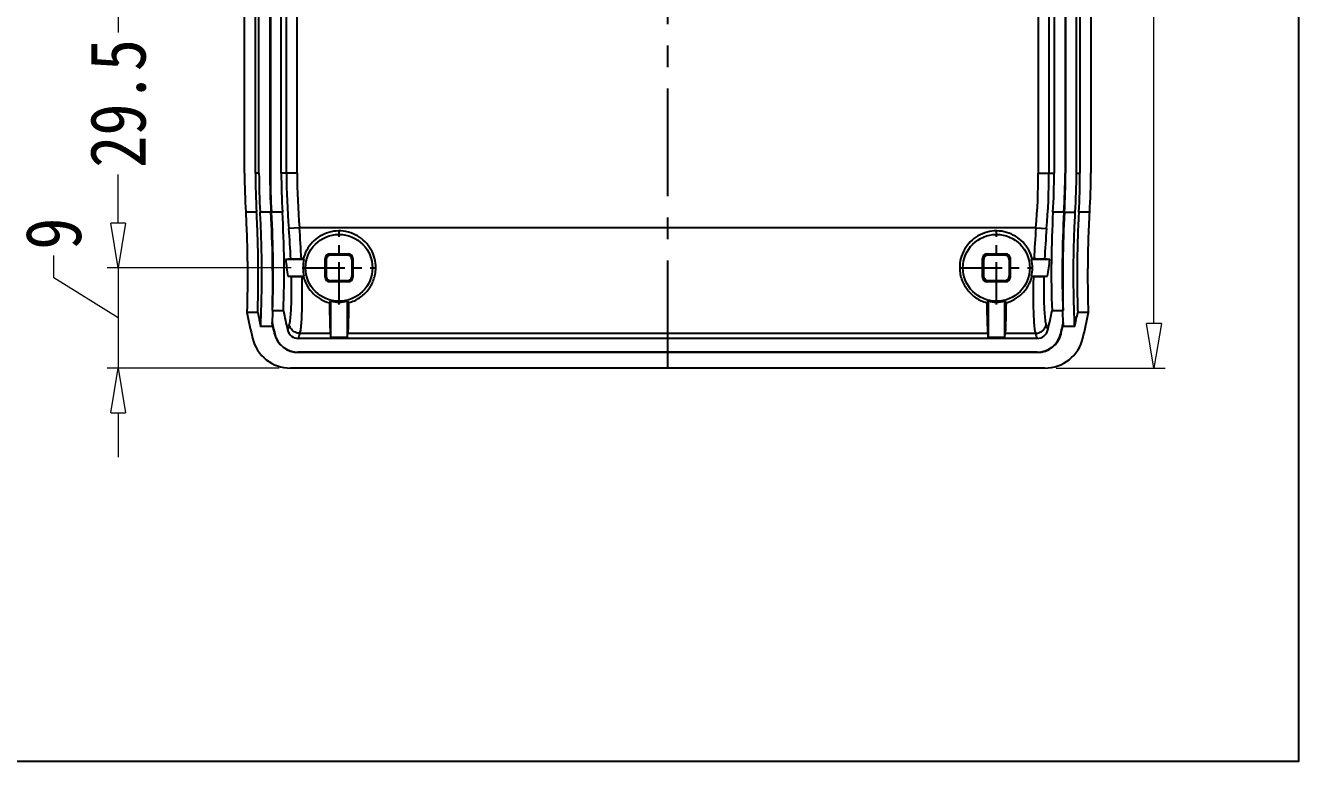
# Model space of a CAD drawing. Header units: millimetres. Extents: x 1786 to 4177, y -2705 to -1639.
# Drawn here: x 4062.6 to 4176.8, y -1898.6 to -1832.6 of the extents above; entities that cross this region are included whole.
import ezdxf

# ---------------------------------------------------------------- set-up
doc = ezdxf.new("R2010")
doc.units = ezdxf.units.MM
doc.linetypes.add('CENTER', pattern=[50.8, 31.75, -6.35, 6.35, -6.35])
doc.layers.add('dim', color=3, linetype='Continuous', lineweight=9)
doc.styles.add('FFS', font='', dxfattribs={"width": 0.85})
doc.styles.get('FFS').set_extended_font_data('FangSong_GB2312')
doc.dimstyles.new('YanXiu', dxfattribs={"dimtxt": 2.5, "dimasz": 2.2, "dimexe": 1, "dimexo": 0.6, "dimgap": 0.66, "dimtad": 0, "dimzin": 9, "dimdsep": 46, "dimtxsty": 'FFS', "dimblk": 'CLOSEDBLANK', "dimcen": 0, "dimclrd": 256, "dimclre": 131, "dimclrt": 42, "dimazin": 2, "dimtfac": 1, "dimtofl": 0, "dimtmove": 0, "dimatfit": 3, "dimldrblk": 'CLOSEDBLANK', "dimfxl": 1, "dimlwd": 5, "dimlwe": 5, "dimarcsym": 0})

# ---------------------------------------------------------------- blocks, each defined once
blk = doc.blocks.new('_ClosedBlank')
at = {"color": 0, "linetype": 'ByBlock', "lineweight": -2}
for p, q in [((-1, 0.167), (0, 0)), ((-1, 0.167), (-1, -0.167)), ((0, 0), (-1, -0.167))]:
    blk.add_line(p, q, dxfattribs=at)
blk = doc.blocks.new('*D195')
at = {"layer": 'Defpoints', "color": 0, "transparency": 16777216}
for p in [(5221.49, -1613.89, 0), (5200.65, -1643.39), (5217.17, -1643.39, 0)]:
    blk.add_point(p, dxfattribs=at)
at = {"layer": 'dim', "color": 131, "lineweight": 5, "transparency": 16777216}
for p, q in [((5220.49, -1613.89), (5199.65, -1613.89)), ((5216.17, -1643.39), (5199.65, -1643.39))]:
    blk.add_line(p, q, dxfattribs=at)
at = {"layer": 'dim', "lineweight": 5, "transparency": 16777216}
for p, q in [((5200.65, -1617.89), (5200.65, -1622.27)), ((5200.65, -1639.39), (5200.65, -1635.02))]:
    blk.add_line(p, q, dxfattribs=at)
at = {"layer": 'dim', "lineweight": 5, "transparency": 16777216, "xscale": 4, "yscale": 4, "zscale": 4}
for p, rotation in [((5200.65, -1613.89), 90), ((5200.65, -1643.39), 270)]:
    blk.add_blockref('_ClosedBlank', p, dxfattribs=dict(at, rotation=rotation))
at = {"layer": 'dim', "color": 42, "transparency": 16777216, "insert": (5200.65, -1628.64), "char_height": 5, "attachment_point": 5, "rotation": 90, "style": 'FFS'}
blk.add_mtext('29.5', dxfattribs=at)
blk = doc.blocks.new('*D194')
at = {"layer": 'Defpoints', "color": 0, "transparency": 16777216}
for p in [(5217.17, -1643.39, 0), (5200.65, -1652.39), (5216.11, -1652.39)]:
    blk.add_point(p, dxfattribs=at)
at = {"layer": 'dim', "lineweight": 5, "transparency": 16777216}
for p, q in [((5200.65, -1639.39), (5200.65, -1635.39)), ((5194.86, -1644.28), (5194.86, -1642.28)), ((5200.65, -1643.39), (5200.65, -1652.39)), ((5200.65, -1647.89), (5194.86, -1644.28)), ((5200.65, -1656.39), (5200.65, -1660.39))]:
    blk.add_line(p, q, dxfattribs=at)
at = {"layer": 'dim', "color": 131, "lineweight": 5, "transparency": 16777216}
for p, q in [((5216.17, -1643.39), (5199.65, -1643.39)), ((5215.11, -1652.39), (5199.65, -1652.39))]:
    blk.add_line(p, q, dxfattribs=at)
at = {"layer": 'dim', "lineweight": 5, "transparency": 16777216, "xscale": 4, "yscale": 4, "zscale": 4}
for p, rotation in [((5200.65, -1643.39), 270), ((5200.65, -1652.39), 90)]:
    blk.add_blockref('_ClosedBlank', p, dxfattribs=dict(at, rotation=rotation))
at = {"layer": 'dim', "color": 42, "transparency": 16777216, "insert": (5194.86, -1640.33), "char_height": 5, "attachment_point": 5, "rotation": 90, "style": 'FFS'}
blk.add_mtext('9', dxfattribs=at)
blk = doc.blocks.new('*D190')
at = {"layer": 'Defpoints', "color": 0, "transparency": 16777216}
for p in [(5274.47, -1511.89), (5283.82, -1652.39), (5293.61, -1652.39)]:
    blk.add_point(p, dxfattribs=at)
at = {"layer": 'dim', "color": 131, "lineweight": 5, "transparency": 16777216}
for p, q in [((5275.47, -1511.89), (5294.61, -1511.89)), ((5284.82, -1652.39), (5294.61, -1652.39))]:
    blk.add_line(p, q, dxfattribs=at)
at = {"layer": 'dim', "lineweight": 5, "transparency": 16777216}
for p, q in [((5293.61, -1515.89), (5293.61, -1574.37)), ((5293.61, -1648.39), (5293.61, -1589.92))]:
    blk.add_line(p, q, dxfattribs=at)
at = {"layer": 'dim', "lineweight": 5, "transparency": 16777216, "xscale": 4, "yscale": 4, "zscale": 4}
for p, rotation in [((5293.61, -1511.89), 90), ((5293.61, -1652.39), 270)]:
    blk.add_blockref('_ClosedBlank', p, dxfattribs=dict(at, rotation=rotation))
at = {"layer": 'dim', "color": 42, "transparency": 16777216, "insert": (5293.61, -1582.14), "char_height": 5, "attachment_point": 5, "rotation": 90, "style": 'FFS'}
blk.add_mtext('140.5', dxfattribs=at)
blk = doc.blocks.new('*u4')
at = {"layer": 'Defpoints', "color": 2}
blk.add_lwpolyline([(-135.77, 94.941), (135.77, 94.941), (135.77, -94.941), (-135.77, -94.941)], close=True, dxfattribs=at)
blk = doc.blocks.new('*u200')
at = {"color": 1, "linetype": 'CENTER', "ltscale": 0.303795}
blk.add_line((0, -70.25), (0, 70.25), dxfattribs=at)
at = {"color": 7, "linetype": 'Continuous'}
for p, q in [((-37.974, -52.75, 0), (-37.974, 52.25, 0)), ((-36.999, -52.75, 0), (-36.999, 52.25, 0)), ((-36.681, -52.75, 0), (-36.681, 52.25, 0)), ((-35.707, 52.25, 0), (-35.707, -52.75, 0)), ((-35.663, 52.25, 0), (-35.663, -52.75, 0)), ((-34.682, -52.75, 0), (-34.682, 52.25, 0)), ((-34.213, -52.75, 0), (-34.213, 52.25, 0)), ((-33.256, -52.75, 0), (-33.256, 52.25, 0)), ((33.256, 52.25, 0), (33.256, -52.75, 0)), ((34.213, 52.25, 0), (34.213, -52.75, 0)), ((34.682, 52.25, 0), (34.682, -52.75, 0)), ((35.663, 52.25, 0), (35.663, -52.75, 0)), ((35.707, 52.25, 0), (35.707, -52.75, 0)), ((36.681, -52.75, 0), (36.681, 52.25, 0)), ((36.999, 52.25, 0), (36.999, -52.75, 0)), ((37.974, 52.25, 0), (37.974, -52.75, 0)), ((-36.681, -52.75, 0), (-36.999, -52.75, 0)), ((-35.663, -52.75, 0), (-35.707, -52.75, 0)), ((-33.256, -52.75, 0), (-34.682, -52.75, 0)), ((33.256, -52.75, 0), (34.682, -52.75, 0)), ((35.663, -52.75, 0), (35.707, -52.75, 0)), ((36.681, -52.75, 0), (36.999, -52.75, 0)), ((-36.9, -56.25, 0), (-37.877, -56.25, 0)), ((-35.606, -56.25, 0), (-36.581, -56.25, 0)), ((-35.562, -56.247, 0), (-35.606, -56.25, 0)), ((35.562, -56.25, 0), (34.58, -56.25, 0)), ((35.562, -56.247, 0), (35.606, -56.25, 0)), ((35.606, -56.25, 0), (36.581, -56.25, 0)), ((37.877, -56.25, 0), (36.9, -56.25, 0)), ((-33.05, -57.65, 0), (-34.003, -57.73, 0)), ((33.05, -57.65, 0), (-33.05, -57.65, 0)), ((33.05, -57.65, 0), (34.003, -57.73, 0)), ((-32.648, -60.5, 0), (-34.301, -60.5, 0)), ((-32.705, -60.456, 0), (-32.878, -60.456, 0)), ((-30.65, -60.525, 0), (-30.75, -60.424, 0)), ((-30.75, -62.076, 0), (-30.75, -60.424, 0)), ((-30.224, -60.101, 0), (-30.326, -60, 0)), ((-30.326, -60, 0), (-28.674, -60, 0)), ((-28.776, -60.101, 0), (-30.224, -60.101, 0)), ((-28.776, -60.101, 0), (-28.674, -60, 0)), ((-28.35, -60.525, 0), (-28.25, -60.424, 0)), ((-28.25, -60.424, 0), (-28.25, -62.076, 0)), ((28.35, -60.525, 0), (28.25, -60.424, 0)), ((28.25, -62.076, 0), (28.25, -60.424, 0)), ((28.674, -60, 0), (30.326, -60, 0)), ((28.776, -60.101, 0), (28.674, -60, 0)), ((30.224, -60.101, 0), (28.776, -60.101, 0)), ((30.224, -60.101, 0), (30.326, -60, 0)), ((30.65, -60.525, 0), (30.75, -60.424, 0)), ((30.75, -60.424, 0), (30.75, -62.076, 0)), ((34.301, -60.5, 0), (32.648, -60.5, 0)), ((32.878, -60.456, 0), (32.705, -60.456, 0)), ((-34.085, -62, 0), (-32.648, -62, 0)), ((-32.693, -62.035, 0), (-32.82, -62.035, 0)), ((-32.693, -62.035, 0), (-32.648, -62, 0)), ((-30.654, -61.98, 0), (-30.75, -62.076, 0)), ((-30.231, -62.406, 0), (-30.326, -62.5, 0)), ((-28.674, -62.5, 0), (-30.326, -62.5, 0)), ((-28.769, -62.406, 0), (-30.231, -62.406, 0)), ((-28.769, -62.406, 0), (-28.674, -62.5, 0)), ((-28.346, -61.98, 0), (-28.25, -62.076, 0)), ((28.346, -61.98, 0), (28.25, -62.076, 0)), ((28.769, -62.406, 0), (28.674, -62.5, 0)), ((30.326, -62.5, 0), (28.674, -62.5, 0)), ((30.231, -62.406, 0), (28.769, -62.406, 0)), ((30.231, -62.406, 0), (30.326, -62.5, 0)), ((30.654, -61.98, 0), (30.75, -62.076, 0)), ((32.648, -62, 0), (34.085, -62, 0)), ((32.648, -62, 0), (32.693, -62.035, 0)), ((32.82, -62.035, 0), (32.693, -62.035, 0)), ((-35.467, -65.107, 0), (-35.473, -65.264, 0)), ((-35.467, -65.09, 0), (-35.467, -65.107, 0)), ((-34.495, -65.107, 0), (-35.467, -65.107, 0)), ((-30.25, -64.239, 0), (-30.25, -67.488, 0)), ((-28.75, -67.488, 0), (-28.75, -64.239, 0)), ((28.75, -64.239, 0), (28.75, -67.488, 0)), ((30.25, -67.488, 0), (30.25, -64.239, 0)), ((35.467, -65.107, 0), (34.495, -65.107, 0)), ((35.473, -65.264, 0), (35.467, -65.09, 0)), ((-36.799, -65.249, 0), (-37.768, -65.249, 0)), ((-35.508, -66.268, 0), (-35.516, -66.499, 0)), ((-35.508, -66.268, 0), (-35.506, -66.202, 0)), ((-35.506, -66.202, 0), (-35.506, -66.195, 0)), ((-35.473, -65.264, 0), (-35.505, -66.157, 0)), ((-35.505, -66.157, 0), (-35.495, -66.2, 0)), ((-35.495, -66.2, 0), (-35.481, -66.262, 0)), ((35.505, -66.157, 0), (35.473, -65.264, 0)), ((35.481, -66.262, 0), (35.495, -66.2, 0)), ((35.495, -66.2, 0), (35.505, -66.157, 0)), ((35.506, -66.202, 0), (35.506, -66.195, 0)), ((35.508, -66.268, 0), (35.506, -66.202, 0)), ((35.516, -66.499, 0), (35.508, -66.268, 0)), ((37.768, -65.249, 0), (36.799, -65.249, 0)), ((-35.516, -66.499, 0), (-36.533, -66.499, 0)), ((-35.302, -67.161, 0), (-35.275, -67.155, 0)), ((-30.285, -67.133, 0), (-32.999, -67.133, 0)), ((28.715, -67.133, 0), (-28.715, -67.133, 0)), ((32.999, -67.133, 0), (30.285, -67.133, 0)), ((35.302, -67.161, 0), (35.275, -67.155, 0)), ((35.432, -66.48, 0), (35.437, -66.457, 0)), ((36.533, -66.499, 0), (35.516, -66.499, 0)), ((33.143, -67.589, 0), (-33.143, -67.589, 0)), ((-28.75, -67.488, 0), (-30.25, -67.488, 0)), ((30.25, -67.488, 0), (28.75, -67.488, 0)), ((33.162, -68.822, 0), (-33.162, -68.822, 0)), ((-33.162, -68.85, 0), (-33.162, -68.822, 0)), ((33.162, -68.85, 0), (-33.162, -68.85, 0)), ((33.162, -68.85, 0), (33.162, -68.822, 0)), ((33.858, -70.25, 0), (-33.858, -70.25, 0))]:
    blk.add_line(p, q, dxfattribs=at)
at = {"color": 1, "linetype": 'CENTER', "ltscale": 0.12}
for p, q in [((-29.5, -64.55), (-29.5, -57.95)), ((-29.5, -64.55), (-29.5, -57.95)), ((29.5, -64.55), (29.5, -57.95)), ((29.5, -64.55), (29.5, -57.95)), ((-32.8, -61.25), (-26.2, -61.25)), ((-32.8, -61.25), (-26.2, -61.25)), ((26.2, -61.25), (32.8, -61.25)), ((26.2, -61.25), (32.8, -61.25))]:
    blk.add_line(p, q, dxfattribs=at)
at = {"color": 7, "linetype": 'Continuous'}
for centre in [(-29.5, -61.25, 0), (29.5, -61.25, 0)]:
    blk.add_circle(centre, 3, dxfattribs=at)
for centre, radius, start, end in [((25, -52.75, 0), 62.974, 180, 183.18604), ((25, -52.75, 0), 61.999, 180, 183.23623), ((25, -52.75, 0), 61.681, 180, 183.25293), ((25, -52.75, 0), 60.707, 180, 183.30501), ((25, -52.75, 0), 60.663, 180, 183.30484), ((25, -52.75, 0), 59.682, 180, 183.36196), ((25, -52.75, 0), 59.213, 180, 184.82493), ((25, -52.75, 0), 58.256, 180, 184.82493), ((-25, -52.75, 0), 58.256, 355.17507, 0), ((-25, -52.75, 0), 59.213, 355.17507, 0), ((-25, -52.75, 0), 59.682, 356.63804, 0), ((-25, -52.75, 0), 60.663, 356.69243, 0), ((-25, -52.75, 0), 60.707, 356.69499, 0), ((-25, -52.75, 0), 61.681, 356.74707, 0), ((-25, -52.75, 0), 61.999, 356.76377, 0), ((-25, -52.75, 0), 62.974, 356.81396, 0), ((-158.558, -62.433, 0), 123.108, 358.76371, 2.87903), ((-131.259, -61.692, 0), 95.852, 357.96848, 3.2563), ((-125.888, -61.54, 0), 91.462, 357.76493, 3.31599), ((126.185, -61.543, 0), 91.759, 176.6933, 182.22639), ((131.235, -61.692, 0), 95.828, 176.74473, 182.03215), ((158.558, -62.433, 0), 123.108, 177.12097, 181.23629), ((-109.535, -64.087, 0), 75.799, 2.73654, 4.81075), ((-125.829, -64.739, 0), 93.05, 2.63852, 4.36949), ((125.908, -64.744, 0), 93.129, 175.63124, 177.36074), ((109.794, -64.104, 0), 76.058, 175.19275, 177.25989), ((-31.828, -94.332, 0), 33.922, 93.371, 94.18025), ((25, -52.75, 0), 59.805, 187.44579, 188.89764), ((-29.5, -61.25, 0), 3.236, 166.59746, 193.40254), ((-13.261, -35.222, 0), 31.856, 232.38334, 232.51386), ((13.359, -35.349, 0), 31.696, 307.48581, 307.617), ((29.5, -61.25, 0), 3.236, 346.59746, 13.40254), ((31.679, -96.588, 0), 36.183, 85.84514, 86.60382), ((-25, -52.75, 0), 59.805, 351.10236, 352.55421), ((-31.613, -27.365, 0), 34.723, 265.9172, 266.44508), ((31.713, -28.857, 0), 33.227, 273.54307, 274.09472), ((25, -52.75, 0), 60.765, 191.73361, 193.38852), ((-56.132, -44.26, 0), 32.696, 322.01615, 322.33621), ((-29.5, -61.25, 0), 3.081, 255.9119, 284.0881), ((-3.209, -44.525, 0), 32.264, 217.66165, 217.986), ((2.868, -44.26, 0), 32.696, 322.01615, 322.33621), ((29.5, -61.25, 0), 3.081, 255.9119, 284.0881), ((55.791, -44.525, 0), 32.264, 217.66165, 217.986), ((-25, -52.75, 0), 60.765, 346.61148, 348.26639), ((25, -52.75, 0), 64, 191.26221, 193.37981), ((25, -52.75, 0), 63.05, 191.43418, 192.59556), ((25, -52.75, 0), 62, 192.59354, 193.44085), ((-43.415, -65.919, 0), 7.914, 358.00728, 358.28185), ((25, -52.75, 0), 61.972, 192.59351, 193.44085), ((-25, -52.75, 0), 62, 346.55915, 347.40646), ((-25, -52.75, 0), 61.972, 347.22167, 347.40649), ((43.415, -65.919, 0), 7.914, 181.71815, 181.99272), ((-25, -52.75, 0), 63.05, 347.40444, 348.56582), ((-25, -52.75, 0), 64, 346.6202, 348.73779), ((-33.162, -66.65, 0), 2.2, 193.44085, 270), ((-33.16, -66.648, 0), 2.174, 193.48355, 269.9573), ((-232.543, 0.166, 0), 209.431, 341.34635, 341.473), ((-33.142, -66.59, 0), 0.998, 193.31891, 269.96787), ((-236.939, -3.135, 0), 213.746, 342.44969, 342.57767), ((237.047, -3.101, 0), 213.858, 197.42234, 197.55025), ((33.142, -66.59, 0), 0.998, 270.03212, 346.68109), ((33.16, -66.648, 0), 2.174, 270.0427, 346.51645), ((33.162, -66.65, 0), 2.2, 270, 346.55915), ((232.674, 0.209, 0), 209.569, 198.52699, 198.65355), ((-25, -52.75, 0), 61.972, 346.55915, 347.19964), ((-33.858, -66.75, 0), 3.5, 193.3799, 269.99986), ((33.858, -66.75, 0), 3.5, 270.00009, 346.62014)]:
    blk.add_arc(centre, radius, start, end, dxfattribs=at)
for centre, major_axis, ratio, start_param, end_param in [((-30.326, -60.424, 0), (0.3, -0.3), 0.9999239, 2.3562326, 3.9269527), ((-28.674, -60.424, 0), (0.3, 0.3), 0.9999239, -0.7853601, 0.7853601), ((28.674, -60.424, 0), (0.3, -0.3), 0.9999239, 2.3562326, 3.9269527), ((30.326, -60.424, 0), (0.3, 0.3), 0.9999239, -0.7853601, 0.7853601), ((-30.326, -62.076, 0), (0.3, 0.3), 0.9999239, -3.9269527, -2.3562326), ((-28.674, -62.076, 0), (0.3, -0.3), 0.9999239, -0.7853601, 0.7853601), ((28.674, -62.076, 0), (0.3, 0.3), 0.9999239, -3.9269527, -2.3562326), ((30.326, -62.076, 0), (0.3, -0.3), 0.9999239, -0.7853601, 0.7853601), ((-30.205, -46.75, 0), (0, 20.9), 0.0174551, -3.3644161, -3.2663177), ((-28.795, -46.75, 0), (0, 20.9), 0.0174551, -3.0168676, -2.9187692), ((28.795, -46.75, 0), (0, 20.9), 0.0174551, -3.3644161, -3.2663177), ((30.205, -46.75, 0), (0, 20.9), 0.0174551, -3.0168676, -2.9187692)]:
    blk.add_ellipse(centre, major_axis=major_axis, ratio=ratio, start_param=start_param, end_param=end_param, dxfattribs=at)
for points, start_tangent, end_tangent in [([(-37.877, -56.25, 0), (-37.802, -57.811, 0), (-37.752, -59.316, 0), (-37.726, -60.724, 0), (-37.718, -62, 0), (-37.724, -63.11, 0), (-37.737, -64.021, 0), (-37.752, -64.703, 0), (-37.763, -65.119, 0), (-37.768, -65.249, 0)], (0.0555782, -0.9984543), (-0.0342294, -0.999414)), ([(-36.799, -65.249, 0), (-36.793, -65.071, 0), (-36.778, -64.535, 0), (-36.758, -63.683, 0), (-36.745, -62.538, 0), (-36.745, -61.166, 0), (-36.767, -59.617, 0), (-36.818, -57.959, 0), (-36.9, -56.25, 0)], (0.0362267, 0.9993436), (-0.0564528, 0.9984053)), ([(-36.533, -66.499, 0), (-36.523, -66.294, 0), (-36.499, -65.682, 0), (-36.466, -64.7, 0), (-36.437, -63.396, 0), (-36.425, -61.837, 0), (-36.439, -60.086, 0), (-36.49, -58.202, 0), (-36.581, -56.25, 0)], (0.0487985, 0.9988086), (-0.0567438, 0.9983888)), ([(-34.58, -56.25, 0), (-34.907, -56.25, 0), (-35.235, -56.25, 0), (-35.562, -56.247, 0)], (-1, 0), (-1, 0)), ([(36.533, -66.499, 0), (36.523, -66.294, 0), (36.499, -65.682, 0), (36.466, -64.7, 0), (36.437, -63.396, 0), (36.425, -61.837, 0), (36.439, -60.086, 0), (36.49, -58.202, 0), (36.581, -56.25, 0)], (-0.0487985, 0.9988086), (0.0567438, 0.9983888)), ([(36.9, -56.25, 0), (36.836, -57.532, 0), (36.789, -58.79, 0), (36.759, -59.996, 0), (36.745, -61.122, 0), (36.743, -62.151, 0), (36.749, -63.058, 0), (36.761, -63.827, 0), (36.775, -64.439, 0), (36.787, -64.887, 0), (36.795, -65.159, 0), (36.799, -65.249, 0)], (-0.0564528, -0.9984053), (0.0374109, -0.9993)), ([(37.768, -65.249, 0), (37.762, -65.084, 0), (37.749, -64.556, 0), (37.731, -63.703, 0), (37.719, -62.574, 0), (37.721, -61.211, 0), (37.744, -59.668, 0), (37.795, -57.993, 0), (37.877, -56.25, 0)], (-0.0336875, 0.9994324), (0.0555782, 0.9984543)), ([(-26.204, -61.25, 0), (-26.31, -60.394, 0), (-26.636, -59.597, 0), (-27.159, -58.91, 0), (-27.847, -58.381, 0), (-28.66, -58.047, 0), (-29.534, -57.939, 0), (-30.41, -58.066, 0), (-31.211, -58.415, 0), (-31.89, -58.96, 0), (-32.398, -59.658, 0), (-32.705, -60.456, 0)], (0.0091221, 0.9999584), (-0.2339905, -0.9722389)), ([(32.705, -60.456, 0), (32.398, -59.657, 0), (31.887, -58.958, 0), (31.208, -58.414, 0), (30.406, -58.065, 0), (29.531, -57.939, 0), (28.658, -58.047, 0), (27.844, -58.383, 0), (27.158, -58.912, 0), (26.635, -59.598, 0), (26.31, -60.395, 0), (26.204, -61.25, 0)], (-0.2339905, 0.9722389), (0.0091221, -0.9999584)), ([(-32.878, -60.456, 0), (-33.184, -60.457, 0), (-33.463, -60.459, 0), (-33.683, -60.463, 0), (-33.823, -60.468, 0)], (-1, 0), (-0.9982182, -0.0596696)), ([(-30.65, -60.525, 0), (-30.652, -61.27, 0), (-30.654, -61.98, 0)], (-0.0023678, -0.9999972), (-0.0037953, -0.9999928)), ([(-30.224, -60.101, 0), (-30.385, -60.133, 0), (-30.523, -60.224, 0), (-30.616, -60.361, 0), (-30.65, -60.525, 0)], (-1, 0), (-0.0023678, -0.9999972)), ([(-28.35, -60.525, 0), (-28.383, -60.362, 0), (-28.476, -60.224, 0), (-28.615, -60.133, 0), (-28.776, -60.101, 0)], (-0.0023678, 0.9999972), (-1, 0)), ([(-28.35, -60.525, 0), (-28.348, -61.27, 0), (-28.346, -61.98, 0)], (0.0023678, -0.9999972), (0.0037953, -0.9999928)), ([(28.35, -60.525, 0), (28.348, -61.27, 0), (28.346, -61.98, 0)], (-0.0023678, -0.9999972), (-0.0037953, -0.9999928)), ([(28.776, -60.101, 0), (28.615, -60.133, 0), (28.477, -60.224, 0), (28.384, -60.361, 0), (28.35, -60.525, 0)], (-1, 0), (-0.0023678, -0.9999972)), ([(30.65, -60.525, 0), (30.617, -60.362, 0), (30.524, -60.224, 0), (30.385, -60.133, 0), (30.224, -60.101, 0)], (-0.0023678, 0.9999972), (-1, 0)), ([(30.65, -60.525, 0), (30.652, -61.27, 0), (30.654, -61.98, 0)], (0.0023678, -0.9999972), (0.0037953, -0.9999928)), ([(33.823, -60.468, 0), (33.683, -60.463, 0), (33.462, -60.459, 0), (33.184, -60.457, 0), (32.878, -60.456, 0)], (-0.9982182, 0.0596696), (-1, 0)), ([(-28.638, -64.383, 0), (-28.124, -64.198, 0), (-27.66, -63.939, 0), (-27.253, -63.618, 0), (-26.906, -63.243, 0), (-26.622, -62.818, 0), (-26.404, -62.345, 0), (-26.26, -61.821, 0), (-26.204, -61.25, 0)], (0.9656793, 0.2597373), (0.0091221, 0.9999584)), ([(26.204, -61.25, 0), (26.26, -61.821, 0), (26.405, -62.347, 0), (26.625, -62.823, 0), (26.912, -63.25, 0), (27.259, -63.623, 0), (27.664, -63.942, 0), (28.125, -64.198, 0), (28.638, -64.383, 0)], (0.0091221, -0.9999584), (0.9656793, -0.2597373)), ([(-33.966, -66.382, 0), (-33.879, -65.972, 0), (-33.811, -65.295, 0), (-33.772, -64.541, 0), (-33.754, -63.766, 0), (-33.752, -62.935, 0), (-33.766, -62.021, 0)], (0.3174928, 0.9482607), (-0.023948, 0.9997132)), ([(-33.766, -62.021, 0), (-33.623, -62.027, 0), (-33.4, -62.031, 0), (-33.12, -62.034, 0), (-32.82, -62.035, 0)], (0.9980629, -0.062213), (1, 0)), ([(-32.999, -67.133, 0), (-32.924, -66.734, 0), (-32.862, -66.083, 0), (-32.824, -65.338, 0), (-32.804, -64.582, 0), (-32.797, -63.797, 0), (-32.802, -62.949, 0), (-32.82, -62.035, 0)], (0.274163, 0.9616832), (-0.0266183, 0.9996457)), ([(-32.693, -62.035, 0), (-32.346, -62.873, 0), (-31.788, -63.579, 0), (-31.091, -64.09, 0), (-30.362, -64.383, 0)], (0.2495217, -0.9683692), (0.9656793, -0.2597373)), ([(-30.654, -61.98, 0), (-30.621, -62.147, 0), (-30.526, -62.286, 0), (-30.388, -62.375, 0), (-30.231, -62.406, 0)], (-0.0037953, -0.9999928), (1, 0)), ([(-28.769, -62.406, 0), (-28.612, -62.376, 0), (-28.474, -62.286, 0), (-28.38, -62.148, 0), (-28.346, -61.98, 0)], (1, 0), (-0.0037953, 0.9999928)), ([(28.346, -61.98, 0), (28.379, -62.147, 0), (28.474, -62.286, 0), (28.612, -62.375, 0), (28.769, -62.406, 0)], (-0.0037953, -0.9999928), (1, 0)), ([(30.231, -62.406, 0), (30.388, -62.376, 0), (30.526, -62.286, 0), (30.62, -62.148, 0), (30.654, -61.98, 0)], (1, 0), (-0.0037953, 0.9999928)), ([(30.362, -64.383, 0), (31.086, -64.093, 0), (31.783, -63.584, 0), (32.344, -62.878, 0), (32.693, -62.035, 0)], (0.9656793, 0.2597373), (0.2495217, 0.9683692)), ([(32.82, -62.035, 0), (32.802, -62.938, 0), (32.797, -63.776, 0), (32.803, -64.546, 0), (32.822, -65.283, 0), (32.857, -66.014, 0), (32.917, -66.679, 0), (32.999, -67.133, 0)], (-0.026622, -0.9996456), (0.2741332, -0.9616917)), ([(32.82, -62.035, 0), (33.12, -62.034, 0), (33.4, -62.031, 0), (33.623, -62.027, 0), (33.766, -62.021, 0)], (1, 0), (0.9980629, 0.062213)), ([(33.766, -62.021, 0), (33.752, -62.923, 0), (33.754, -63.742, 0), (33.771, -64.499, 0), (33.807, -65.236, 0), (33.872, -65.919, 0), (33.966, -66.382, 0)], (-0.0239565, -0.999713), (0.3174214, -0.9482846)), ([(-30.362, -64.383, 0), (-30.338, -65.678, 0), (-30.313, -66.591, 0), (-30.285, -67.133, 0)], (0.0147851, -0.9998907), (0.0768075, -0.9970459)), ([(-28.638, -64.383, 0), (-28.662, -65.678, 0), (-28.687, -66.591, 0), (-28.715, -67.133, 0)], (-0.0147851, -0.9998907), (-0.0768075, -0.9970459)), ([(28.638, -64.383, 0), (28.662, -65.678, 0), (28.687, -66.591, 0), (28.715, -67.133, 0)], (0.0147851, -0.9998907), (0.0768075, -0.9970459)), ([(30.362, -64.383, 0), (30.338, -65.678, 0), (30.313, -66.591, 0), (30.285, -67.133, 0)], (-0.0147851, -0.9998907), (-0.0768075, -0.9970459)), ([(-32.999, -67.133, 0), (-33.425, -67.033, 0), (-33.769, -66.766, 0), (-33.966, -66.382, 0)], (-0.9998703, 0.0161025), (-0.2493337, 0.9684176)), ([(32.999, -67.133, 0), (33.425, -67.033, 0), (33.769, -66.765, 0), (33.966, -66.382, 0)], (0.9998708, 0.0160746), (0.2494399, 0.9683903))]:
    blk.add_spline(points, degree=3, dxfattribs=dict(at, start_tangent=start_tangent, end_tangent=end_tangent))
at = {"layer": 'dim'}
for base, p1, p2, override, picture, middle in [((43.645, -70.25, 0), (24.5, 70.25, 0), (33.858, -70.25, 0), {"dimtxt": 5, "dimasz": 4, "dimexe": 0.9995, "dimexo": 0.9995, "dimgap": 0.9995}, '*D190', (43.645, 0, 0)), ((-49.313, -70.25, 0), (-32.8, -61.25), (-33.858, -70.25, 0), {"dimtxt": 5, "dimasz": 4, "dimexe": 0.9995, "dimexo": 0.9995, "dimgap": 0.9995, "dimzin": 8, "dimtmove": 1}, '*D194', (-55.106, -59.138, 0))]:
    dim = blk.add_linear_dim(base=base, p1=p1, p2=p2, angle=90, dimstyle='YanXiu', override=override, dxfattribs=at)
    dim.commit()
    dim.dimension.update_dxf_attribs({"geometry": picture, "text_midpoint": middle, "dimtype": 128, "insert": (-5249.967, 1582.143)})
dim = blk.add_linear_dim(base=(-49.313, -61.25, 0), p1=(-28.481, -31.75), p2=(-32.8, -61.25), angle=90, dimstyle='YanXiu', override={"dimtxt": 5, "dimasz": 4, "dimexe": 0.9995, "dimexo": 0.9995, "dimgap": 0.9995, "dimzin": 8, "dimtmove": 1}, dxfattribs=at)
dim.commit()
dim.dimension.update_dxf_attribs({"geometry": '*D195', "text_midpoint": (-49.313, -46.5, 0), "insert": (-5249.967, 1582.143)})
blk = doc.blocks.new('*u201')
blk.add_blockref('*u200', (129.121, 105.55, 0))
at = {"layer": 'Defpoints', "xscale": 1.368000000000393, "yscale": 1.368000000000393, "zscale": 1.368000000000393}
blk.add_blockref('*u4', (0, 129.88), dxfattribs=at)

msp = doc.modelspace()

# ---------------------------------------------------------------- block references
msp.add_blockref('*u201', (3991.1, -1898.61))

doc.saveas('drawing.dxf')
